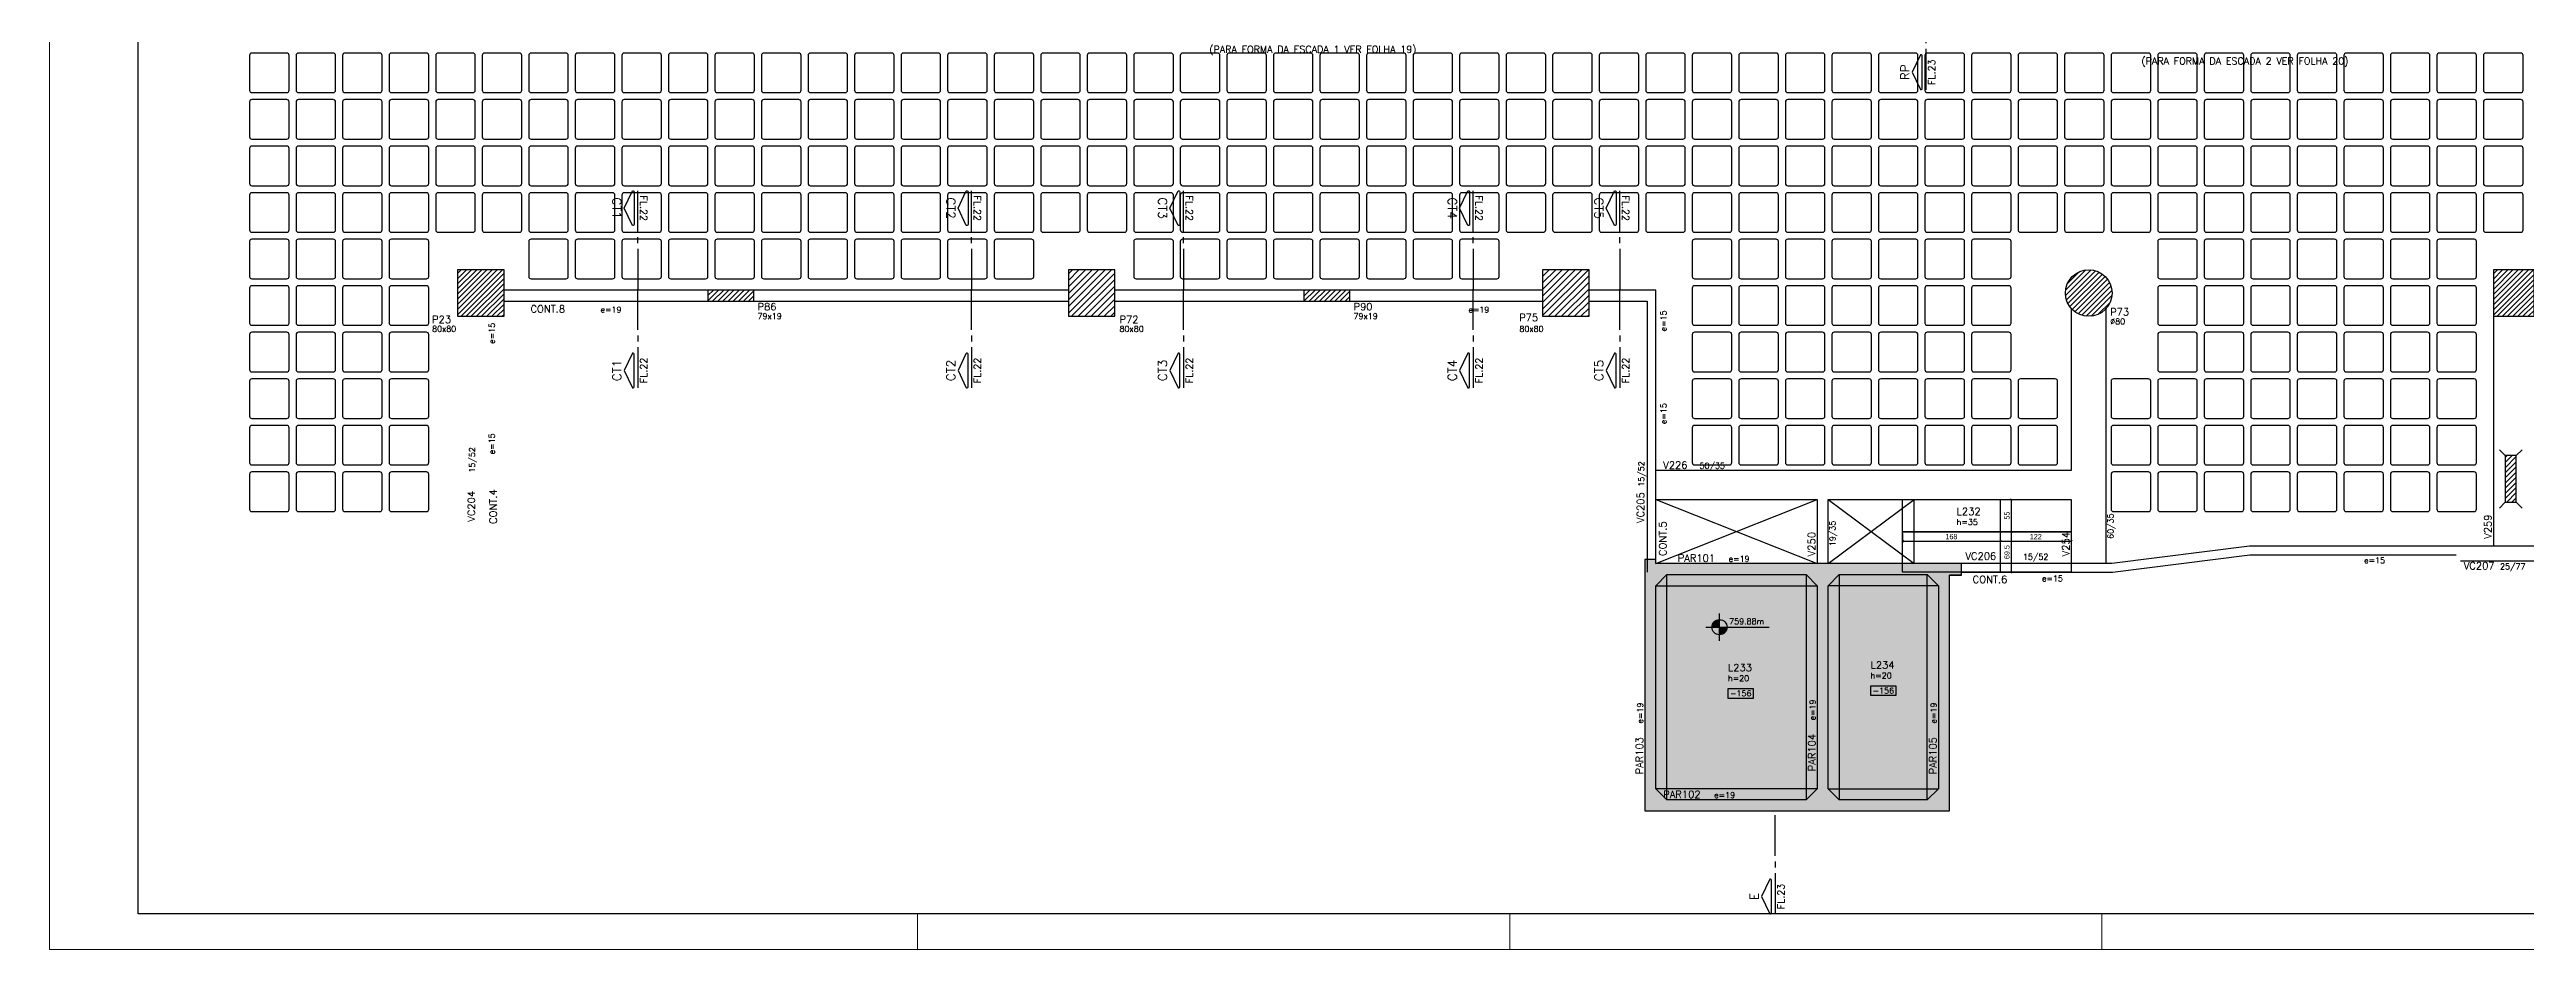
# Model space of a CAD drawing. Header units: millimetres. Extents: x 1860 to 8661, y -614 to 3837.
# Drawn here: x 1860 to 6117, y -614 to 933 of the extents above; entities that cross this region are included whole.
import ezdxf
from ezdxf.enums import TextEntityAlignment as Align

# ---------------------------------------------------------------- set-up
doc = ezdxf.new("R2010")
doc.units = ezdxf.units.MM
for name, color, linetype in [('251', 5, 'Continuous'), ('COTA', 241, 'Continuous'), ('F-AUX', 2, 'Continuous'), ('F-CORTE-INDICAÇÃO', 4, 'Continuous'), ('F-CUBETA', 1, 'Continuous'), ('F-LAJES', 3, 'Continuous'), ('F-LAJES-DIM', 2, 'Continuous'), ('F-LAJES-NOME', 4, 'Continuous'), ('F-NÍVEL-PLANTA', 2, 'Continuous'), ('F-PARC-DIM', 2, 'Continuous'), ('F-PARC-NOME', 4, 'Continuous'), ('F-PILARES-DIM', 172, 'Continuous'), ('F-PILARES-N', 170, 'Continuous'), ('F-PILARES-NASCE', 4, 'Continuous'), ('F-PILARES-NOME', 170, 'Continuous'), ('F-PILARES-S', 170, 'Continuous'), ('F-SOLIDO-VIGAS', 252, 'Continuous'), ('F-TEXTO', 6, 'Continuous'), ('F-VIGAS', 3, 'Continuous'), ('F-VIGAS-DIM', 2, 'Continuous'), ('F-VIGAS-NOME', 4, 'Continuous'), ('Painéis', 200, 'Continuous'), ('Pilares', 5, 'Continuous'), ('VIGA', 3, 'Continuous'), ('Vázio', 240, 'Continuous')]:
    doc.layers.add(name, color=color, linetype=linetype)
doc.layers.add('F-DESNIVEL-6', color=7, linetype='Continuous', true_color=0xffdebd)
doc.layers.add('FOLHA', color=255, linetype='Continuous', lineweight=5)
doc.styles.add('COTA TECNICA-50', font='techl___.ttf', dxfattribs={"height": 9})
doc.styles.add('CP-TEXTO', font='romans.shx')
doc.styles.add('MCP', font='romans.shx')
doc.styles.add('ROMANS', font='romans.shx')
doc.dimstyles.new('COTA PAINEL-50', dxfattribs={"dimtxt": 9, "dimasz": 3, "dimexe": 3, "dimexo": 3, "dimgap": 3, "dimtad": 1, "dimdec": 1, "dimzin": 12, "dimdsep": 46, "dimtxsty": 'COTA TECNICA-50', "dimblk1": 'OBLIQUE', "dimblk2": 'OBLIQUE', "dimsah": 1, "dimcen": 0.9, "dimclrd": 4, "dimclre": 4, "dimclrt": 240, "dimadec": 1, "dimazin": 3, "dimtfac": 1, "dimtdec": 1, "dimtmove": 0, "dimatfit": 3, "dimfxl": 1, "dimtolj": 1, "dimtzin": 12, "dimarcsym": 0})
pattern_1 = [(45, (3860.447, 999.075), (-4.419417, 4.419417), [])]
pattern_2 = [(45, (3860.447, 999.075), (-5.61266, 5.61266), [])]

# ---------------------------------------------------------------- blocks, each defined once
blk = doc.blocks.new('_VAONER063650636500869008690')
at = {"layer": '251', "color": 1}
for p, q in [((-34, 30), (-34, -30)), ((30, 34), (-30, 34)), ((34, -30), (34, 30)), ((-30, -34), (30, -34))]:
    blk.add_line(p, q, dxfattribs=at)
for centre, start, end in [((-30, 30), 90, 180), ((30, 30), 0, 90), ((-30, -30), 180, 270), ((30, -30), 270, 0)]:
    blk.add_arc(centre, 4, start, end, dxfattribs=at)
blk = doc.blocks.new('*U663')
at = {"layer": 'F-LAJES-DIM', "color": 1}
blk.add_lwpolyline([(0, 0), (44, 0), (44, 16), (0, 16)], close=True, dxfattribs=at)
at = {"layer": 'F-LAJES-DIM', "style": 'MCP'}
blk.add_attdef('DIM', text='', height=10, dxfattribs=at).set_placement((22, 8), align=Align.MIDDLE_CENTER)
blk = doc.blocks.new('*U664')
at = {"layer": 'F-LAJES-DIM', "color": 1}
blk.add_lwpolyline([(0, 0), (44, 0), (44, 16), (0, 16)], close=True, dxfattribs=at)
at = {"layer": 'F-LAJES-DIM', "style": 'MCP'}
blk.add_attdef('DIM', text='', height=10, dxfattribs=at).set_placement((22, 8), align=Align.MIDDLE_CENTER)
blk = doc.blocks.new('Nível - Planta')
at = {"layer": 'F-NÍVEL-PLANTA'}
h = blk.add_hatch(color=71, dxfattribs=at)
h.paths.add_polyline_path([(0, 0), (0, 0.26, 0.414214), (-0.26, 0)])
h.paths.add_polyline_path([(0.26, 0), (0, 0), (0, -0.26, 0.414214)])
for p, q in [((-0.469, 0), (1.704, 0)), ((0, -0.469), (0, 0.469))]:
    blk.add_line(p, q, dxfattribs=at)
blk.add_circle((0, 0), 0.26, dxfattribs=at)
at = {"layer": 'F-TEXTO', "color": 3, "style": 'MCP'}
blk.add_attdef('NÍVEL', (0.333, 0.102), '', height=0.2, dxfattribs=at)
blk = doc.blocks.new('*U13')
at = {"layer": 'F-CORTE-INDICAÇÃO'}
for p, q in [((-100, 0), (-170, 0)), ((-80, 0), (-90, 0)), ((-70, 0), (0, 0))]:
    blk.add_line(p, q, dxfattribs=at)
blk.add_lwpolyline([(-112, 6, 0.802585), (-111.2, 9.8), (-140, 23.3), (-168.8, 9.8, 0.802585), (-168, 6)], format="xyb", close=True, dxfattribs=at)
at = {"layer": 'F-CORTE-INDICAÇÃO', "style": 'ROMANS'}
blk.add_attdef('CORTE', text='', height=15, dxfattribs=at).set_placement((-140, 35.8), align=Align.MIDDLE_CENTER)
at = {"layer": 'F-CORTE-INDICAÇÃO', "color": 2, "style": 'ROMANS'}
blk.add_attdef('FOLHA', text='', height=12, dxfattribs=at).set_placement((-140, -10), align=Align.MIDDLE_CENTER)
blk = doc.blocks.new('_Oblique')
at = {"color": 0, "linetype": 'ByBlock', "lineweight": -2}
blk.add_line((-0.5, -0.5), (0.5, 0.5), dxfattribs=at)
blk = doc.blocks.new('*D962')
at = {"layer": 'COTA', "color": 4, "lineweight": -2, "transparency": 16777216}
for p, q in [((5044.9, 101.1), (5044.9, 85.4)), ((5044.9, 88.4), (5212.9, 88.4)), ((5212.9, 101.1), (5212.9, 85.4))]:
    blk.add_line(p, q, dxfattribs=at)
at = {"layer": 'Defpoints', "color": 0, "transparency": 16777216}
for p in [(5044.9, 104.1), (5212.9, 104.1), (5212.9, 88.4)]:
    blk.add_point(p, dxfattribs=at)
at = {"layer": 'COTA', "color": 4, "lineweight": -2, "transparency": 16777216, "xscale": 3, "yscale": 3, "zscale": 3, "rotation": 180}
blk.add_blockref('_Oblique', (5044.9, 88.4), dxfattribs=at)
at = {"layer": 'COTA', "color": 4, "lineweight": -2, "transparency": 16777216, "xscale": 3, "yscale": 3, "zscale": 3}
blk.add_blockref('_Oblique', (5212.9, 88.4), dxfattribs=at)
at = {"layer": 'COTA', "color": 240, "transparency": 16777216, "insert": (5128.9, 96), "char_height": 9, "attachment_point": 5, "style": 'COTA TECNICA-50'}
blk.add_mtext('\\A1;168', dxfattribs=at)
blk = doc.blocks.new('*D963')
at = {"layer": 'COTA', "color": 4, "lineweight": -2, "transparency": 16777216}
for p, q in [((5212.9, 101.1), (5212.9, 85.4)), ((5212.9, 88.4), (5334.9, 88.4)), ((5334.9, 101.1), (5334.9, 85.4))]:
    blk.add_line(p, q, dxfattribs=at)
at = {"layer": 'Defpoints', "color": 0, "transparency": 16777216}
for p in [(5212.9, 104.1), (5334.9, 104.1), (5334.9, 88.4)]:
    blk.add_point(p, dxfattribs=at)
at = {"layer": 'COTA', "color": 4, "lineweight": -2, "transparency": 16777216, "xscale": 3, "yscale": 3, "zscale": 3, "rotation": 180}
blk.add_blockref('_Oblique', (5212.9, 88.4), dxfattribs=at)
at = {"layer": 'COTA', "color": 4, "lineweight": -2, "transparency": 16777216, "xscale": 3, "yscale": 3, "zscale": 3}
blk.add_blockref('_Oblique', (5334.9, 88.4), dxfattribs=at)
at = {"layer": 'COTA', "color": 240, "transparency": 16777216, "insert": (5273.9, 95.9), "char_height": 9, "attachment_point": 5, "style": 'COTA TECNICA-50'}
blk.add_mtext('\\A1;122', dxfattribs=at)
blk = doc.blocks.new('*D964')
at = {"layer": 'COTA', "color": 4, "lineweight": -2, "transparency": 16777216}
for p, q in [((5215.9, 104.1), (5235, 104.1)), ((5232, 34.6), (5232, 104.1)), ((5215.9, 34.6), (5235, 34.6))]:
    blk.add_line(p, q, dxfattribs=at)
at = {"layer": 'Defpoints', "color": 0, "transparency": 16777216}
for p in [(5212.9, 104.1), (5232, 104.1), (5212.9, 34.6)]:
    blk.add_point(p, dxfattribs=at)
at = {"layer": 'COTA', "color": 4, "lineweight": -2, "transparency": 16777216, "xscale": 3, "yscale": 3, "zscale": 3}
for p, rotation in [((5232, 104.1), 90), ((5232, 34.6), 270)]:
    blk.add_blockref('_Oblique', p, dxfattribs=dict(at, rotation=rotation))
at = {"layer": 'COTA', "color": 240, "transparency": 16777216, "insert": (5224.3, 69.3), "char_height": 9, "attachment_point": 5, "rotation": 90, "style": 'COTA TECNICA-50'}
blk.add_mtext('\\A1;69.5', dxfattribs=at)
blk = doc.blocks.new('*D965')
at = {"layer": 'COTA', "color": 4, "lineweight": -2, "transparency": 16777216}
for p, q in [((5215.9, 159.6), (5235, 159.6)), ((5232, 104.6), (5232, 159.6)), ((5215.9, 104.6), (5235, 104.6))]:
    blk.add_line(p, q, dxfattribs=at)
at = {"layer": 'Defpoints', "color": 0, "transparency": 16777216}
for p in [(5212.9, 159.6), (5232, 159.6), (5212.9, 104.6)]:
    blk.add_point(p, dxfattribs=at)
at = {"layer": 'COTA', "color": 4, "lineweight": -2, "transparency": 16777216, "xscale": 3, "yscale": 3, "zscale": 3}
for p, rotation in [((5232, 159.6), 90), ((5232, 104.6), 270)]:
    blk.add_blockref('_Oblique', p, dxfattribs=dict(at, rotation=rotation))
at = {"layer": 'COTA', "color": 240, "transparency": 16777216, "insert": (5224.4, 132.1), "char_height": 9, "attachment_point": 5, "rotation": 90, "style": 'COTA TECNICA-50'}
blk.add_mtext('\\A1;55', dxfattribs=at)

msp = doc.modelspace()

# ---------------------------------------------------------------- hatches: boundary and pattern name
h = msp.add_hatch()
h.set_pattern_fill('ANGLE', color=256)
h.set_pattern_definition([(0, (0, 0), (0, 6.985), [5.08, -1.905]), (90, (0, 0), (-6.985, 4e-16), [5.08, -1.905])])
h.paths.add_polyline_path([(4826.65, 880.32), (4826.65, 904.63), (4808.13, 904.63), (4808.13, 880.32)], flags=9)
at = {"layer": 'F-DESNIVEL-6', "linetype": 'Continuous'}
h = msp.add_hatch(color=256, dxfattribs=at)
h.dxf.hatch_style = 1
h.paths.add_polyline_path([(4897.95, 11.58), (4878.95, 30.58), (4639.95, 30.58), (4620.95, 11.58), (4620.95, -337.42), (4639.95, -356.42), (4878.95, -356.42), (4897.95, -337.42)])
h = msp.add_hatch(color=256, dxfattribs=at)
h.dxf.hatch_style = 1
h.paths.add_polyline_path([(5106.45, 11.58), (5087.45, 30.58), (4935.95, 30.58), (4916.95, 11.58), (4916.95, -337.42), (4935.95, -356.42), (5087.45, -356.42), (5106.45, -337.42)])
at = {"layer": 'F-SOLIDO-VIGAS', "linetype": 'Continuous'}
h = msp.add_hatch(color=256, dxfattribs=at)
h.dxf.hatch_style = 1
h.paths.add_polyline_path([(5106.45, -337.42), (5087.45, -356.42), (4935.95, -356.42), (4916.95, -337.42), (4916.95, 11.58), (4935.95, 30.58), (5087.45, 30.58), (5106.45, 11.58), (5106.45, -375.42), (5125.45, -375.42), (5125.45, 29.58), (5145.95, 29.58), (5146.12, 49.58), (4916.95, 49.58), (4897.95, 49.58), (4620.95, 49.58), (4620.95, 56.55), (4601.95, 56.55), (4601.95, -375.42), (4620.95, -375.42), (4620.95, 11.58), (4639.95, 30.58), (4878.95, 30.58), (4897.95, 11.58), (4897.95, -337.42), (4878.95, -356.42), (4639.95, -356.42), (4620.95, -337.42), (4620.95, -375.42), (4907.45, -375.42), (5106.45, -375.42)])
at = {"layer": 'Pilares', "linetype": 'Continuous'}
h = msp.add_hatch(dxfattribs=at)
h.set_pattern_fill('ANSI31', color=256, scale=50, style=0)
h.set_pattern_definition(pattern_1)
h.paths.add_polyline_path([(2560.95, 474.58), (2640.95, 474.58), (2640.95, 554.58), (2560.95, 554.58)], flags=16)
h = msp.add_hatch(dxfattribs=at)
h.set_pattern_fill('ANSI31', color=256, scale=2.5)
h.set_pattern_definition(pattern_2)
h.paths.add_polyline_path([(3610.95, 554.58), (3610.95, 474.58), (3690.95, 474.58), (3690.95, 554.58)])
h = msp.add_hatch(dxfattribs=at)
h.set_pattern_fill('ANSI31', color=256, scale=2.5)
h.set_pattern_definition(pattern_2)
h.paths.add_polyline_path([(4425.95, 554.58), (4425.95, 474.58), (4505.95, 474.58), (4505.95, 554.58)])
h = msp.add_hatch(dxfattribs=at)
h.set_pattern_fill('ANSI31', color=256, scale=50, style=0)
h.set_pattern_definition(pattern_1)
edge = h.paths.add_edge_path()
edge.add_arc((5364.95, 514.58), 40, 0, 360)
h = msp.add_hatch(dxfattribs=at)
h.set_pattern_fill('ANSI31', color=256, scale=50, style=0)
h.set_pattern_definition(pattern_1)
h.paths.add_polyline_path([(6060.45, 474.58), (6130.45, 474.58), (6130.45, 554.58), (6060.45, 554.58)], flags=16)
h = msp.add_hatch(dxfattribs=at)
h.set_pattern_fill('ANSI31', color=256, scale=50, style=0)
h.set_pattern_definition(pattern_1)
h.paths.add_polyline_path([(2991.45, 500.58), (3070.45, 500.58), (3070.45, 519.58), (2991.45, 519.58)], flags=16)
h = msp.add_hatch(dxfattribs=at)
h.set_pattern_fill('ANSI31', color=256, scale=50, style=0)
h.set_pattern_definition(pattern_1)
h.paths.add_polyline_path([(4015.95, 500.58), (4094.95, 500.58), (4094.95, 519.58), (4015.95, 519.58)], flags=16)
h = msp.add_hatch(dxfattribs=at)
h.set_pattern_fill('ANSI31', color=256, scale=50, style=0)
h.set_pattern_definition(pattern_1)
h.paths.add_polyline_path([(6080.95, 155.08), (6099.95, 155.08), (6099.95, 235.08), (6080.95, 235.08)], flags=16)

# ---------------------------------------------------------------- linework, layer by layer
at = {"color": 30}
for p, q in [((2012.11, -552.63), (2012.11, 3776.4)), ((8600.49, -552.63), (2012.11, -552.63))]:
    msp.add_line(p, q, dxfattribs=at)
at = {"layer": 'F-AUX'}
for p, q in [((4620.95, 11.58), (4897.95, 11.58)), ((4639.95, -356.42), (4639.95, 30.58)), ((4878.95, 30.58), (4878.95, -356.42)), ((5106.45, 11.58), (4916.95, 11.58)), ((4935.95, 30.58), (4935.95, -356.42)), ((5087.45, -356.42), (5087.45, 30.58)), ((4897.95, -337.42), (4620.95, -337.42)), ((4916.95, -337.42), (5106.45, -337.42))]:
    msp.add_line(p, q, dxfattribs=at)
at = {"layer": 'F-LAJES'}
msp.add_line((5064.95, 49.58), (5064.95, 159.58), dxfattribs=at)
at = {"layer": 'F-PILARES-N', "linetype": 'Continuous'}
msp.add_lwpolyline([(6080.95, 155.08), (6099.95, 155.08), (6099.95, 235.08), (6080.95, 235.08), (6080.95, 155.08)], dxfattribs=at)
at = {"layer": 'F-PILARES-NASCE', "linetype": 'Continuous'}
for p, q in [((6080.95, 235.08), (6070.95, 245.08)), ((6099.95, 235.08), (6109.95, 245.08)), ((6080.95, 155.08), (6070.95, 145.08)), ((6099.95, 155.08), (6109.95, 145.08))]:
    msp.add_line(p, q, dxfattribs=at)
at = {"layer": 'F-PILARES-S', "linetype": 'Continuous'}
msp.add_circle((5364.95, 514.58), 40, dxfattribs=at)
at = {"layer": 'F-VIGAS'}
for p, q in [((4505.95, 500.58), (4605.95, 500.58)), ((4605.95, 500.58), (4605.95, 34.58)), ((5405.78, 34.58), (5642.03, 64.58)), ((5642.03, 64.58), (5996.78, 64.58)), ((5146.12, 29.58), (5125.45, 29.58)), ((5146.78, 34.58), (5405.78, 34.58))]:
    msp.add_line(p, q, dxfattribs=at)
at = {"layer": 'F-VIGAS', "linetype": 'Continuous'}
msp.add_line((6003.8, 54.48), (6139.1, 54.48), dxfattribs=at)
at = {"layer": 'FOLHA', "lineweight": 5}
msp.add_line((1859.7, -613.6), (1859.7, 3837.36), dxfattribs=at)
at = {"layer": 'FOLHA'}
for p, q in [((3351.5, -613.6), (3351.5, -552.63)), ((4369.6, -613.6), (4369.6, -552.63)), ((5387.69, -613.6), (5387.69, -552.63)), ((8661.45, -613.6), (1859.7, -613.6))]:
    msp.add_line(p, q, dxfattribs=at)
at = {"layer": 'Painéis'}
msp.add_line((5044.95, 49.58), (5044.95, 159.58), dxfattribs=at)
for points in [[(5212.95, 159.58), (5212.95, 34.58)], [(5044.95, 104.58), (5334.95, 104.58)], [(5044.95, 104.08), (5334.95, 104.08)]]:
    msp.add_lwpolyline(points, dxfattribs=at)
msp.add_lwpolyline([(5044.95, 104.08), (5334.95, 104.08), (5334.95, 34.58), (5044.95, 34.58)], close=True, dxfattribs=at)
at = {"layer": 'Pilares', "linetype": 'Continuous'}
for points in [[(2560.95, 474.58), (2640.95, 474.58), (2640.95, 554.58), (2560.95, 554.58), (2560.95, 474.58)], [(3610.95, 554.58), (3610.95, 474.58), (3690.95, 474.58), (3690.95, 554.58), (3610.95, 554.58)], [(4425.95, 554.58), (4425.95, 474.58), (4505.95, 474.58), (4505.95, 554.58), (4425.95, 554.58)], [(6060.45, 474.58), (6130.45, 474.58), (6130.45, 554.58), (6060.45, 554.58), (6060.45, 474.58)], [(2991.45, 500.58), (3070.45, 500.58), (3070.45, 519.58), (2991.45, 519.58), (2991.45, 500.58)], [(4015.95, 500.58), (4094.95, 500.58), (4094.95, 519.58), (4015.95, 519.58), (4015.95, 500.58)]]:
    msp.add_lwpolyline(points, dxfattribs=at)
at = {"layer": 'VIGA'}
for points in [[(7109.95, 723.58), (7109.95, 79.58), (5641.08, 79.58), (5404.83, 49.58), (4620.95, 49.58), (4620.95, 519.58), (4505.95, 519.58)], [(2991.45, 519.58), (2640.95, 519.58)], [(3610.95, 519.58), (3070.45, 519.58)], [(4015.95, 519.58), (3690.95, 519.58)], [(4425.95, 519.58), (4094.95, 519.58)], [(2640.95, 500.58), (2991.45, 500.58)], [(3070.45, 500.58), (3610.95, 500.58)], [(3690.95, 500.58), (4015.95, 500.58)], [(4094.95, 500.58), (4425.95, 500.58)], [(5334.95, 488.86), (5334.95, 209.58)], [(5394.95, 184.58), (5394.95, 488.86)], [(6060.45, 474.58), (6060.45, 195.08)], [(4907.45, 209.58), (4620.95, 209.58)], [(5334.95, 209.58), (4907.45, 209.58)], [(5394.95, 49.58), (5394.95, 184.58)], [(6060.45, 195.08), (6060.45, 79.58)], [(4620.95, 159.58), (4897.95, 159.58)], [(4897.95, 159.58), (4897.95, 49.58)], [(4916.95, 159.58), (5334.95, 159.58)], [(4916.95, 49.58), (4916.95, 159.58)], [(5334.95, 159.58), (5334.95, 49.58)], [(4897.95, 49.58), (4620.95, 49.58), (4620.95, 56.55), (4601.95, 56.55), (4601.95, -375.42), (4907.45, -375.42)], [(4916.95, 49.58), (4897.95, 49.58)], [(4907.45, -375.42), (5125.45, -375.42), (5125.45, 29.58), (5146.12, 29.58), (5146.12, 49.58), (4916.95, 49.58)]]:
    msp.add_lwpolyline(points, dxfattribs=at)
for points in [[(4620.95, -337.42), (4620.95, 11.58), (4639.95, 30.58), (4878.95, 30.58), (4897.95, 11.58), (4897.95, -337.42), (4878.95, -356.42), (4639.95, -356.42)], [(5106.45, -337.42), (5087.45, -356.42), (4935.95, -356.42), (4916.95, -337.42), (4916.95, 11.58), (4935.95, 30.58), (5087.45, 30.58), (5106.45, 11.58)]]:
    msp.add_lwpolyline(points, close=True, dxfattribs=at)
at = {"layer": 'Vázio'}
for p, q in [((4620.95, 49.58), (4897.95, 159.58)), ((4620.95, 159.58), (4897.95, 49.58)), ((4916.95, 49.58), (5064.95, 159.58)), ((4916.95, 159.58), (5064.95, 49.58))]:
    msp.add_line(p, q, dxfattribs=at)

# ---------------------------------------------------------------- block references
at = {"layer": 'F-CORTE-INDICAÇÃO', "linetype": 'Continuous', "rotation": 90}
for p, values in [((5084.85, 1034.11), {'FOLHA': 'FL.23', 'CORTE': 'RP'}), ((2870.76, 521.48), {'FOLHA': 'FL.22', 'CORTE': 'CT1'}), ((3444.76, 521.48), {'FOLHA': 'FL.22', 'CORTE': 'CT2'}), ((3808.76, 521.48), {'FOLHA': 'FL.22', 'CORTE': 'CT3'}), ((4306.76, 521.48), {'FOLHA': 'FL.22', 'CORTE': 'CT4'}), ((4558.76, 521.48), {'FOLHA': 'FL.22', 'CORTE': 'CT5'}), ((4825.76, -382.62), {'FOLHA': 'FL.23', 'CORTE': 'E'})]:
    msp.add_blockref('*U13', p, dxfattribs=at).add_auto_attribs(values)
at = {"layer": 'F-CORTE-INDICAÇÃO', "linetype": 'Continuous'}
ref = msp.add_blockref('*U13', (2870.76, 520.48), dxfattribs=dict(at, xscale=-1, rotation=90))
ref.add_attrib('FOLHA', 'FL.22', dxfattribs={"color": 2, "height": 12, "rotation": 270, "style": 'ROMANS'}).set_placement((2880.76, 660.48), align=Align.MIDDLE_CENTER)
ref.add_attrib('CORTE', 'CT1', dxfattribs={"height": 15, "rotation": 270, "style": 'ROMANS'}).set_placement((2835, 660.48), align=Align.MIDDLE_CENTER)
ref = msp.add_blockref('*U13', (3444.76, 520.48), dxfattribs=dict(at, xscale=-1, rotation=90))
ref.add_attrib('FOLHA', 'FL.22', dxfattribs={"color": 2, "height": 12, "rotation": 270, "style": 'ROMANS'}).set_placement((3454.76, 660.48), align=Align.MIDDLE_CENTER)
ref.add_attrib('CORTE', 'CT2', dxfattribs={"height": 15, "rotation": 270, "style": 'ROMANS'}).set_placement((3409, 660.48), align=Align.MIDDLE_CENTER)
ref = msp.add_blockref('*U13', (3808.76, 520.48), dxfattribs=dict(at, xscale=-1, rotation=90))
ref.add_attrib('FOLHA', 'FL.22', dxfattribs={"color": 2, "height": 12, "rotation": 270, "style": 'ROMANS'}).set_placement((3818.76, 660.48), align=Align.MIDDLE_CENTER)
ref.add_attrib('CORTE', 'CT3', dxfattribs={"height": 15, "rotation": 270, "style": 'ROMANS'}).set_placement((3773, 660.48), align=Align.MIDDLE_CENTER)
ref = msp.add_blockref('*U13', (4306.76, 520.48), dxfattribs=dict(at, xscale=-1, rotation=90))
ref.add_attrib('FOLHA', 'FL.22', dxfattribs={"color": 2, "height": 12, "rotation": 270, "style": 'ROMANS'}).set_placement((4316.76, 660.48), align=Align.MIDDLE_CENTER)
ref.add_attrib('CORTE', 'CT4', dxfattribs={"height": 15, "rotation": 270, "style": 'ROMANS'}).set_placement((4271, 660.48), align=Align.MIDDLE_CENTER)
ref = msp.add_blockref('*U13', (4558.76, 520.48), dxfattribs=dict(at, xscale=-1, rotation=90))
ref.add_attrib('FOLHA', 'FL.22', dxfattribs={"color": 2, "height": 12, "rotation": 270, "style": 'ROMANS'}).set_placement((4568.76, 660.48), align=Align.MIDDLE_CENTER)
ref.add_attrib('CORTE', 'CT5', dxfattribs={"height": 15, "rotation": 270, "style": 'ROMANS'}).set_placement((4523, 660.48), align=Align.MIDDLE_CENTER)
at = {"layer": 'F-CUBETA'}
for p in [(2237.45, 893.08), (2317.45, 893.08), (2397.45, 893.08), (2477.45, 893.08), (2557.45, 893.08), (2637.45, 893.08), (2717.45, 893.08), (2797.45, 893.08), (2877.45, 893.08), (2957.45, 893.08), (3037.45, 893.08), (3117.45, 893.08), (3197.45, 893.08), (3277.45, 893.08), (3357.45, 893.08), (3437.45, 893.08), (3517.45, 893.08), (3597.45, 893.08), (3677.45, 893.08), (3757.45, 893.08), (3837.45, 893.08), (3917.45, 893.08), (3997.45, 893.08), (4077.45, 893.08), (4157.45, 893.08), (4237.45, 893.08), (4317.45, 893.08), (4397.45, 893.08), (4477.45, 893.08), (4557.45, 893.08), (4637.45, 893.08), (4717.45, 893.08), (4797.45, 893.08), (4877.45, 893.08), (4957.45, 893.08), (5037.45, 893.08), (5117.45, 893.08), (5197.45, 893.08), (5277.45, 893.08), (5357.45, 893.08), (5437.45, 893.08), (5517.45, 893.08), (5597.45, 893.08), (5677.45, 893.08), (5757.45, 893.08), (5837.45, 893.08), (5917.45, 893.08), (5997.45, 893.08), (6077.45, 893.08), (2237.45, 813.08), (2317.45, 813.08), (2397.45, 813.08), (2477.45, 813.08), (2557.45, 813.08), (2637.45, 813.08), (2717.45, 813.08), (2797.45, 813.08), (2877.45, 813.08), (2957.45, 813.08), (3037.45, 813.08), (3117.45, 813.08), (3197.45, 813.08), (3277.45, 813.08), (3357.45, 813.08), (3437.45, 813.08), (3517.45, 813.08), (3597.45, 813.08), (3677.45, 813.08), (3757.45, 813.08), (3837.45, 813.08), (3917.45, 813.08), (3997.45, 813.08), (4077.45, 813.08), (4157.45, 813.08), (4237.45, 813.08), (4317.45, 813.08), (4397.45, 813.08), (4477.45, 813.08), (4557.45, 813.08), (4637.45, 813.08), (4717.45, 813.08), (4797.45, 813.08), (4877.45, 813.08), (4957.45, 813.08), (5037.45, 813.08), (5117.45, 813.08), (5197.45, 813.08), (5277.45, 813.08), (5357.45, 813.08), (5437.45, 813.08), (5517.45, 813.08), (5597.45, 813.08), (5677.45, 813.08), (5757.45, 813.08), (5837.45, 813.08), (5917.45, 813.08), (5997.45, 813.08), (6077.45, 813.08), (2237.45, 733.08), (2317.45, 733.08), (2397.45, 733.08), (2477.45, 733.08), (2557.45, 733.08), (2637.45, 733.08), (2717.45, 733.08), (2797.45, 733.08), (2877.45, 733.08), (2957.45, 733.08), (3037.45, 733.08), (3117.45, 733.08), (3197.45, 733.08), (3277.45, 733.08), (3357.45, 733.08), (3437.45, 733.08), (3517.45, 733.08), (3597.45, 733.08), (3677.45, 733.08), (3757.45, 733.08), (3837.45, 733.08), (3917.45, 733.08), (3997.45, 733.08), (4077.45, 733.08), (4157.45, 733.08), (4237.45, 733.08), (4317.45, 733.08), (4397.45, 733.08), (4477.45, 733.08), (4557.45, 733.08), (4637.45, 733.08), (4717.45, 733.08), (4797.45, 733.08), (4877.45, 733.08), (4957.45, 733.08), (5037.45, 733.08), (5117.45, 733.08), (5197.45, 733.08), (5277.45, 733.08), (5357.45, 733.08), (5437.45, 733.08), (5517.45, 733.08), (5597.45, 733.08), (5677.45, 733.08), (5757.45, 733.08), (5837.45, 733.08), (5917.45, 733.08), (5997.45, 733.08), (6077.45, 733.08), (2237.45, 653.08), (2317.45, 653.08), (2397.45, 653.08), (2477.45, 653.08), (2557.45, 653.08), (2637.45, 653.08), (2717.45, 653.08), (2797.45, 653.08), (2877.45, 653.08), (2957.45, 653.08), (3037.45, 653.08), (3117.45, 653.08), (3197.45, 653.08), (3277.45, 653.08), (3357.45, 653.08), (3437.45, 653.08), (3517.45, 653.08), (3597.45, 653.08), (3677.45, 653.08), (3757.45, 653.08), (3837.45, 653.08), (3917.45, 653.08), (3997.45, 653.08), (4077.45, 653.08), (4157.45, 653.08), (4237.45, 653.08), (4317.45, 653.08), (4397.45, 653.08), (4477.45, 653.08), (4557.45, 653.08), (4637.45, 653.08), (4717.45, 653.08), (4797.45, 653.08), (4877.45, 653.08), (4957.45, 653.08), (5037.45, 653.08), (5117.45, 653.08), (5197.45, 653.08), (5277.45, 653.08), (5357.45, 653.08), (5437.45, 653.08), (5517.45, 653.08), (5597.45, 653.08), (5677.45, 653.08), (5757.45, 653.08), (5837.45, 653.08), (5917.45, 653.08), (5997.45, 653.08), (6077.45, 653.08), (2237.45, 573.08), (2317.45, 573.08), (2397.45, 573.08), (2477.45, 573.08), (2717.45, 573.08), (2797.45, 573.08), (2877.45, 573.08), (2957.45, 573.08), (3037.45, 573.08), (3117.45, 573.08), (3197.45, 573.08), (3277.45, 573.08), (3357.45, 573.08), (3437.45, 573.08), (3517.45, 573.08), (3757.45, 573.08), (3837.45, 573.08), (3917.45, 573.08), (3997.45, 573.08), (4077.45, 573.08), (4157.45, 573.08), (4237.45, 573.08), (4317.45, 573.08), (4717.45, 573.08), (4797.45, 573.08), (4877.45, 573.08), (4957.45, 573.08), (5037.45, 573.08), (5117.45, 573.08), (5197.45, 573.08), (5517.45, 573.08), (5597.45, 573.08), (5677.45, 573.08), (5757.45, 573.08), (5837.45, 573.08), (5917.45, 573.08), (5997.45, 573.08), (2237.45, 493.08), (2317.45, 493.08), (2397.45, 493.08), (2477.45, 493.08), (4717.45, 493.08), (4797.45, 493.08), (4877.45, 493.08), (4957.45, 493.08), (5037.45, 493.08), (5117.45, 493.08), (5197.45, 493.08), (5517.45, 493.08), (5597.45, 493.08), (5677.45, 493.08), (5757.45, 493.08), (5837.45, 493.08), (5917.45, 493.08), (5997.45, 493.08), (2237.45, 413.08), (2317.45, 413.08), (2397.45, 413.08), (2477.45, 413.08), (4717.45, 413.08), (4797.45, 413.08), (4877.45, 413.08), (4957.45, 413.08), (5037.45, 413.08), (5117.45, 413.08), (5197.45, 413.08), (5517.45, 413.08), (5597.45, 413.08), (5677.45, 413.08), (5757.45, 413.08), (5837.45, 413.08), (5917.45, 413.08), (5997.45, 413.08), (2237.45, 333.08), (2317.45, 333.08), (2397.45, 333.08), (2477.45, 333.08), (4717.45, 333.08), (4797.45, 333.08), (4877.45, 333.08), (4957.45, 333.08), (5037.45, 333.08), (5117.45, 333.08), (5197.45, 333.08), (5277.45, 333.08), (5437.45, 333.08), (5517.45, 333.08), (5597.45, 333.08), (5677.45, 333.08), (5757.45, 333.08), (5837.45, 333.08), (5917.45, 333.08), (5997.45, 333.08), (2237.45, 253.08), (2317.45, 253.08), (2397.45, 253.08), (2477.45, 253.08), (4717.45, 253.08), (4797.45, 253.08), (4877.45, 253.08), (4957.45, 253.08), (5037.45, 253.08), (5117.45, 253.08), (5197.45, 253.08), (5277.45, 253.08), (5437.45, 253.08), (5517.45, 253.08), (5597.45, 253.08), (5677.45, 253.08), (5757.45, 253.08), (5837.45, 253.08), (5917.45, 253.08), (5997.45, 253.08), (2237.45, 173.08), (2317.45, 173.08), (2397.45, 173.08), (2477.45, 173.08), (5437.45, 173.08), (5517.45, 173.08), (5597.45, 173.08), (5677.45, 173.08), (5757.45, 173.08), (5837.45, 173.08), (5917.45, 173.08), (5997.45, 173.08)]:
    msp.add_blockref('_VAONER063650636500869008690', p, dxfattribs=at)
at = {"layer": 'F-LAJES-DIM', "linetype": 'Continuous'}
for name, p in [('*U664', (4744.76, -181.45)), ('*U663', (4989.86, -176.82))]:
    msp.add_blockref(name, p, dxfattribs=at).add_auto_attribs({'DIM': '-156'})
at = {"layer": 'F-NÍVEL-PLANTA', "linetype": 'Continuous', "xscale": 50, "yscale": 50, "zscale": 50}
msp.add_blockref('Nível - Planta', (4730.28, -59.82), dxfattribs=at).add_auto_attribs({'NÍVEL': '759.88m'})

# ---------------------------------------------------------------- texts
at = {"layer": 'F-LAJES-DIM', "linetype": 'Continuous', "style": 'MCP'}
for s, p in [('h=35', (5137.87, 115.96)), ('h=20', (4744.76, -152.55)), ('h=20', (4989.86, -147.92))]:
    msp.add_text(s, height=10, dxfattribs=at).set_placement(p)
at = {"layer": 'F-LAJES-NOME', "linetype": 'Continuous', "style": 'MCP'}
for s, p in [('L232', (5137.87, 132.96)), ('L233', (4744.76, -135.55)), ('L234', (4989.86, -130.92))]:
    msp.add_text(s, height=12.5, dxfattribs=at).set_placement(p)
at = {"layer": 'F-PARC-DIM', "style": 'MCP'}
for s, p in [('e=19', (2806.86, 480.97)), ('e=19', (4298.56, 480.97)), ('e=15', (5838.21, 50.09)), ('e=15', (5284.56, 18.97))]:
    msp.add_text(s, height=10, dxfattribs=at).set_placement(p)
for p in [(4638.89, 448.62), (2624.91, 427.36), (4638.89, 289.23), (2624.91, 237.36)]:
    msp.add_text('e=15', height=10, rotation=90, dxfattribs=at).set_placement(p)
at = {"layer": 'F-PARC-NOME', "style": 'MCP'}
for s, p in [('CONT.8', (2686.36, 480.97)), ('CONT.6', (5165.46, 16.18))]:
    msp.add_text(s, height=12.5, dxfattribs=at).set_placement(p)
for s, p in [('CONT.4', (2628.42, 117.74)), ('CONT.5', (4638.89, 62.66))]:
    msp.add_text(s, height=12.5, rotation=90, dxfattribs=at).set_placement(p)
at = {"layer": 'F-PILARES-DIM', "linetype": 'Continuous', "style": 'MCP'}
for s, p in [('79x19', (3076.7, 469.95)), ('79x19', (4101.2, 469.95)), ('%%c80', (5401.72, 460.81)), ('80x80', (2517.2, 447.95)), ('80x80', (3698.91, 447.92)), ('80x80', (4386.32, 447.92))]:
    msp.add_text(s, height=10, dxfattribs=at).set_placement(p)
at = {"layer": 'F-PILARES-NOME', "linetype": 'Continuous', "style": 'MCP'}
for s, p in [('P23', (2517.2, 462.95)), ('P86', (3076.7, 484.95)), ('P72', (3698.91, 462.92)), ('P90', (4101.2, 484.95)), ('P75', (4385.76, 466.25)), ('P73', (5401.72, 475.81))]:
    msp.add_text(s, height=12.5, dxfattribs=at).set_placement(p)
at = {"layer": 'F-TEXTO', "color": 3, "char_height": 12, "width": 687.5204, "attachment_point": 1, "style": 'CP-TEXTO'}
for s, insert in [('\\pxqc;(PARA FORMA DA ESCADA 1 VER FOLHA 19)', (3687.5, 939.6)), ('\\pxqc;(PARA FORMA DA ESCADA 2 VER FOLHA 20)', (5289.73, 919.43))]:
    msp.add_mtext(s, dxfattribs=dict(at, insert=insert))
at = {"layer": 'F-VIGAS-DIM', "linetype": 'Continuous', "style": 'MCP'}
for s, p in [('15/52', (2590.94, 205.89)), ('15/52', (4600.91, 181.67)), ('60/35', (5407.45, 92.08)), ('19/35', (4929.45, 79.58)), ('e=19', (4598.82, -225.42)), ('e=19', (4895.29, -219.93)), ('e=19', (5103.32, -225.42))]:
    msp.add_text(s, height=10, rotation=90, dxfattribs=at).set_placement(p)
for s, p in [('50/35', (4695.95, 212.7)), ('e=19', (4745.95, 52.7)), ('15/52', (5251.87, 56.25)), ('25/77', (6072, 39.63)), ('e=19', (4720.95, -353.3))]:
    msp.add_text(s, height=10, dxfattribs=at).set_placement(p)
at = {"layer": 'F-VIGAS-NOME', "linetype": 'Continuous', "style": 'MCP'}
for s, p in [('V226', (4633.45, 212.7)), ('PAR101', (4658.45, 52.7)), ('VC206', (5152.91, 56.25)), ('VC207', (6009.5, 39.63)), ('PAR102', (4633.45, -353.3))]:
    msp.add_text(s, height=12.5, dxfattribs=at).set_placement(p)
for s, p in [('VC204', (2590.94, 121.39)), ('VC205', (4600.91, 119.17)), ('V259', (6057.32, 92.08)), ('V250', (4894.82, 62.08)), ('V254', (5331.82, 62.08)), ('PAR103', (4598.82, -312.92)), ('PAR104', (4895.29, -307.43)), ('PAR105', (5103.32, -312.92))]:
    msp.add_text(s, height=12.5, rotation=90, dxfattribs=at).set_placement(p)

# ---------------------------------------------------------------- dimensions: what is measured, and where the dimension line sits
at = {"layer": 'COTA'}
for base, p1, p2, picture, middle in [((5231.97, 159.58), (5212.95, 104.58), (5212.95, 159.58), '*D965', (5224.37, 132.08)), ((5231.97, 104.08), (5212.95, 34.58), (5212.95, 104.08), '*D964', (5224.34, 69.33))]:
    dim = msp.add_linear_dim(base=base, p1=p1, p2=p2, angle=90, dimstyle='COTA PAINEL-50', dxfattribs=at)
    dim.commit()
    dim.dimension.update_dxf_attribs({"geometry": picture, "text_midpoint": middle})
dim = msp.add_linear_dim(base=(5212.95, 88.37), p1=(5044.95, 104.08), p2=(5212.95, 104.08), dimstyle='COTA PAINEL-50', dxfattribs=at)
dim.commit()
dim.dimension.update_dxf_attribs({"geometry": '*D962', "text_midpoint": (5128.95, 95.98)})
dim = msp.add_linear_dim(base=(5334.95, 88.37), p1=(5212.95, 104.08), p2=(5334.95, 104.08), dimstyle='COTA PAINEL-50', override={"dimtmove": 1}, dxfattribs=at)
dim.commit()
dim.dimension.update_dxf_attribs({"geometry": '*D963', "text_midpoint": (5273.95, 95.92)})

doc.saveas('drawing.dxf')
